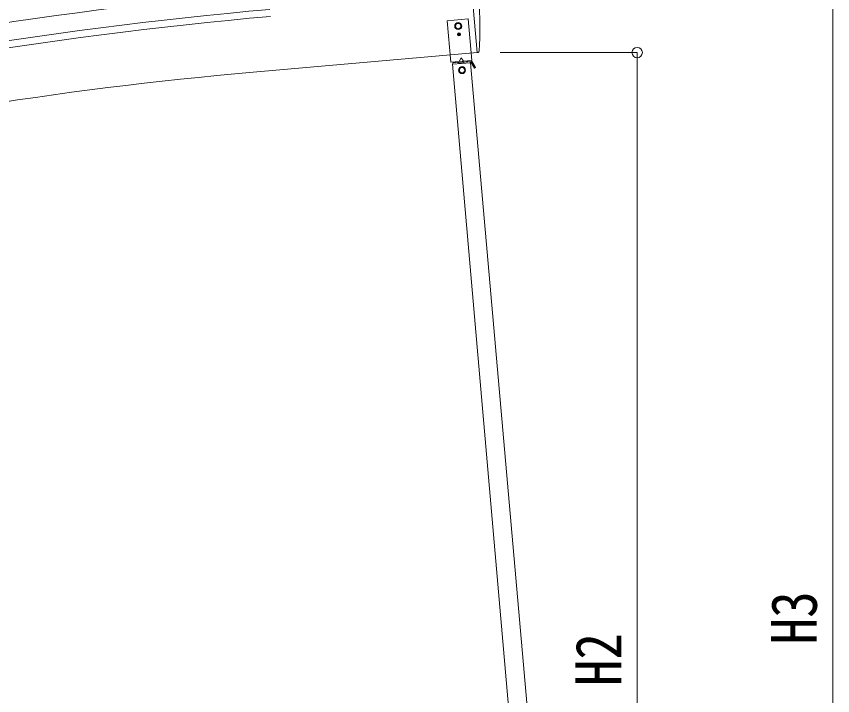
# Model space of a CAD drawing. Units: millimetres at full size, sheet at 1:25; details may follow other scales. Extents: x -6988 to 7066, y -4877 to 4823.
# Drawn here: x -2873 to -914, y -40 to 1589 of the extents above; entities that cross this region are included whole.
import ezdxf
from ezdxf.enums import TextEntityAlignment as Align

# ---------------------------------------------------------------- set-up
doc = ezdxf.new("R2010")
doc.units = ezdxf.units.MM
doc.header["$LTSCALE"] = 25
doc.header["$PDMODE"] = 32
doc.header["$PDSIZE"] = 25
for name, color, linetype, lineweight in [('0-1_本体', 4, 'Continuous', 9), ('0-2_部品', 7, 'Continuous', 9), ('0-4_TABLE1', 4, 'Continuous', 9), ('0-A_寸法', 6, 'Continuous', 9)]:
    doc.layers.add(name, color=color, linetype=linetype, lineweight=lineweight)
doc.styles.add('ＭＳ ゴシック', font='')
doc.styles.get('ＭＳ ゴシック').set_extended_font_data('MS Gothic')

msp = doc.modelspace()

# ---------------------------------------------------------------- linework, layer by layer
at = {"layer": '0-1_本体'}
for p in [(-1778.04, 1629.69), (-2304.82, 1455.02)]:
    msp.add_line(p, (-1766.88, 1502.08), dxfattribs=at)
for centre, radius, start, end in [((-1271.89, -9361.37), 11054.98, 95.16866, 103.66973), ((-1271.89, -9361.37), 11011.82, 95.16974, 103.66973), ((-1271.89, -9361.37), 10994.98, 95.16974, 103.66973), ((-1481.84, -7951.76), 9442.71, 95.00001, 103.5)]:
    msp.add_arc(centre, radius, start, end, dxfattribs=at)
at = {"layer": '0-2_部品'}
for p, q in [((-1778.06, 1629.91), (-1766.9, 1502.31)), ((-1766.9, 1502.31), (-1764.84, 1502.56))]:
    msp.add_line(p, q, dxfattribs=at)
msp.add_circle((-1812.59, 1565.57), 6.5, dxfattribs=at)
for centre, radius, start, end in [((-2660.66, 1558.12), 900, 356.63919, 4.64986), ((-1765.21, 1505.54), 3, 277, 356.63919)]:
    msp.add_arc(centre, radius, start, end, dxfattribs=at)
at = {"layer": '0-4_TABLE1'}
for p, q in [((-1812.07, 1546.08), (-1812.88, 1546.09)), ((-1809.62, 1545.21), (-1808.8, 1545.2)), ((-1805.91, 1489.32), (-1810.05, 1480.47)), ((-1805.91, 1489.32), (-1800.31, 1481.32)), ((-1782.83, 1477.83), (-1826.66, 1473.99)), ((-1826.64, 1473.99), (-1686.83, -120.49)), ((-1781.91, 1480.92), (-1825.42, 1477.11)), ((-1825.16, 1474.12), (-1825.42, 1477.11)), ((-1810.72, 1475.39), (-1810.98, 1478.38)), ((-1810.76, 1475.89), (-1798.81, 1476.93)), ((-1798.76, 1476.43), (-1799.03, 1479.42)), ((-1784.32, 1477.7), (-1784.58, 1480.69)), ((-1784.36, 1478.2), (-1781.69, 1478.43)), ((-1782.81, 1477.83), (-1642.99, -116.64)), ((-1771.21, 1465.85), (-1779.05, 1479.43)), ((-1775.87, 1468.93), (-1773.71, 1470.18))]:
    msp.add_line(p, q, dxfattribs=at)
for points in [[(-1780.27, 1483.07), (-1788.99, 1582.69), (-1838.8, 1578.33), (-1830.08, 1478.71)], [(-1812.59, 1573.07), (-1819.09, 1569.32), (-1819.09, 1561.82), (-1812.59, 1558.06), (-1806.09, 1561.82), (-1806.09, 1569.32)], [(-1790.06, 1480.21), (-1819.95, 1477.59), (-1820.12, 1479.58), (-1790.23, 1482.2)], [(-1803.35, 1467.48), (-1809.85, 1463.72), (-1809.85, 1456.22), (-1803.35, 1452.47), (-1796.85, 1456.22), (-1796.85, 1463.72)]]:
    msp.add_lwpolyline(points, close=True, dxfattribs=at)
for points in [[(-1810.41, 1546.87), (-1810.4, 1547.69), (-1811.22, 1547.7), (-1811.23, 1546.88)], [(-1812.88, 1546.09), (-1812.9, 1545.27), (-1812.08, 1545.26)], [(-1811.27, 1544.42), (-1811.29, 1543.6), (-1810.47, 1543.59), (-1810.45, 1544.41)], [(-1808.8, 1545.2), (-1808.79, 1546.02), (-1809.61, 1546.03)], [(-1771.21, 1465.85), (-1773.37, 1464.6), (-1781.22, 1478.18)]]:
    msp.add_lwpolyline(points, dxfattribs=at)
for centre, radius in [((-1812.59, 1565.57), 8.5), ((-1812.59, 1565.57), 7.7), ((-1810.84, 1545.64), 3.75), ((-1803.35, 1459.97), 8.5), ((-1803.35, 1459.97), 7.7), ((-1803.35, 1459.97), 6.5)]:
    msp.add_circle(centre, radius, dxfattribs=at)
for centre, radius, start, end in [((-1812.09, 1544.44), 0.82, 359, 89), ((-1812.05, 1546.9), 0.82, 269, 359), ((-1809.63, 1544.39), 0.82, 89, 179), ((-1809.59, 1546.85), 0.82, 179, 269), ((-1781.65, 1477.93), 3, 30, 95), ((-1781.65, 1477.93), 0.5, 30, 95)]:
    msp.add_arc(centre, radius, start, end, dxfattribs=at)
at = {"layer": '0-A_寸法'}
for p, q in [((-914.27, -1410.56), (-914.27, 1702.44)), ((-1383.29, 1502.04), (-1712.11, 1502.04)), ((-1383.29, 1502.04), (-1383.29, -1410.56))]:
    msp.add_line(p, q, dxfattribs=at)
msp.add_point((-1383.29, 1502.04), dxfattribs=at)

# ---------------------------------------------------------------- texts
at = {"layer": '0-A_寸法', "color": 7, "style": 'ＭＳ ゴシック', "width": 0.85}
for s, p in [('H3', (-919.27, 83.44)), ('H2', (-1388.29, -16.76))]:
    msp.add_text(s, height=110, rotation=90, dxfattribs=at).set_placement(p, align=Align.BOTTOM_LEFT)

doc.saveas('drawing.dxf')
